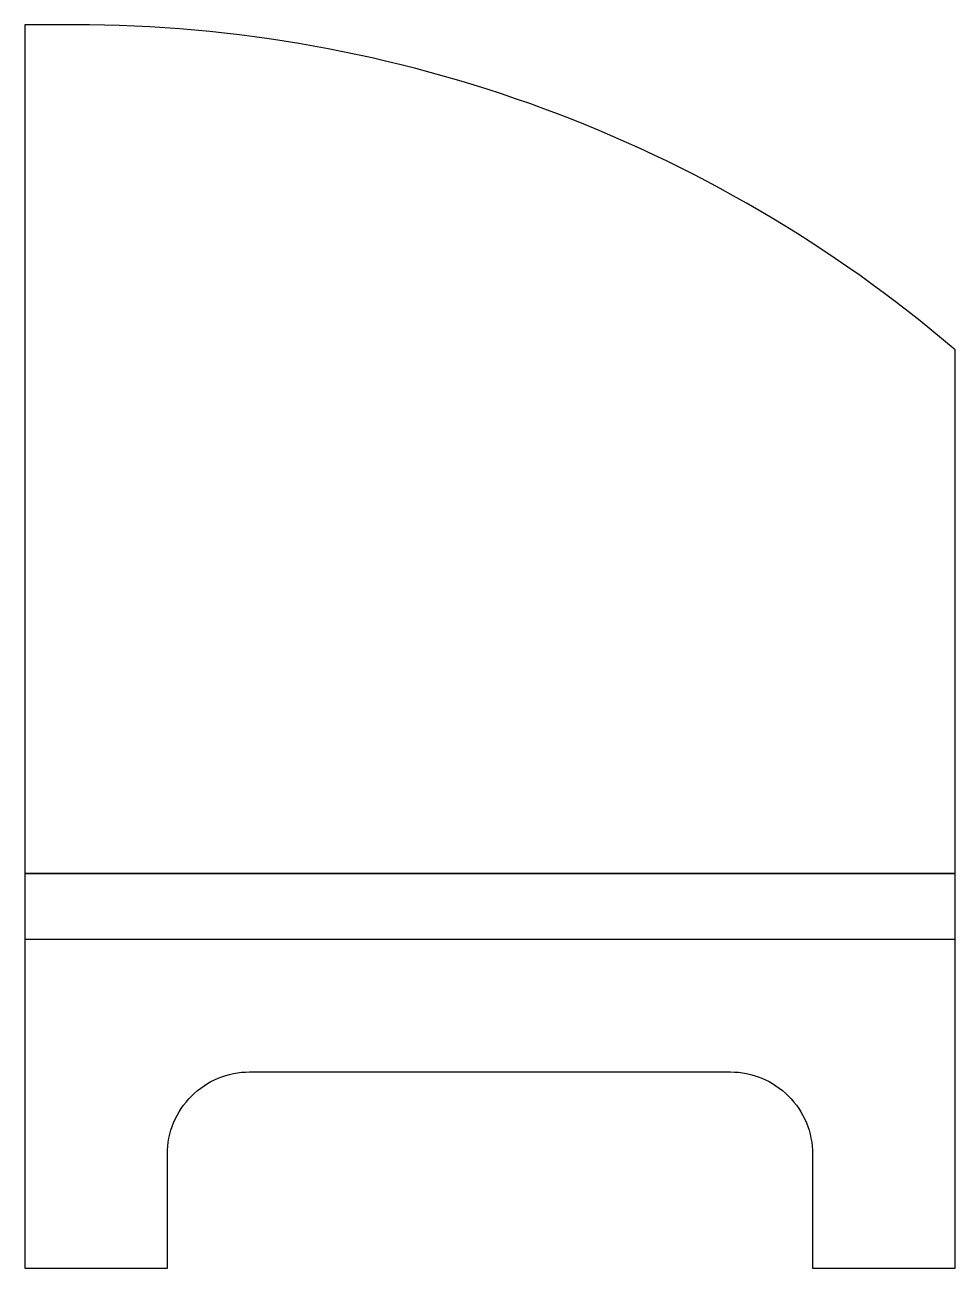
# Model space of a CAD drawing. Header units: inches. Extents: x -3.32 to 3.36, y -1.41 to 7.52.
import ezdxf

# ---------------------------------------------------------------- set-up
doc = ezdxf.new("R2010")
doc.units = ezdxf.units.IN
doc.layers.get('0').update_dxf_attribs({"linetype": 'CONTINUOUS'})

msp = doc.modelspace()

# ---------------------------------------------------------------- linework, layer by layer
for points in [[(-3.3231, 1.4255), (3.3575, 1.4255), (3.3575, 5.1858, 0.178575), (-2.9687, 7.5197), (-3.3231, 7.5197)], [(3.3575, -1.4091), (3.3575, 5.1858, 0.178575), (-2.9687, 7.5197), (-3.3231, 7.5197), (-3.3231, -1.4091), (-2.2995, -1.4091), (-2.2995, -0.5906, -0.414214), (-1.7089, 0), (1.7434, 0, -0.414214), (2.3339, -0.5906), (2.3339, -1.4091)]]:
    msp.add_lwpolyline(points, format="xyb", close=True)
msp.add_lwpolyline([(-3.3231, 0.9531), (3.3575, 0.9531), (3.3575, 1.4255), (-3.3231, 1.4255)], close=True)

doc.saveas('drawing.dxf')
